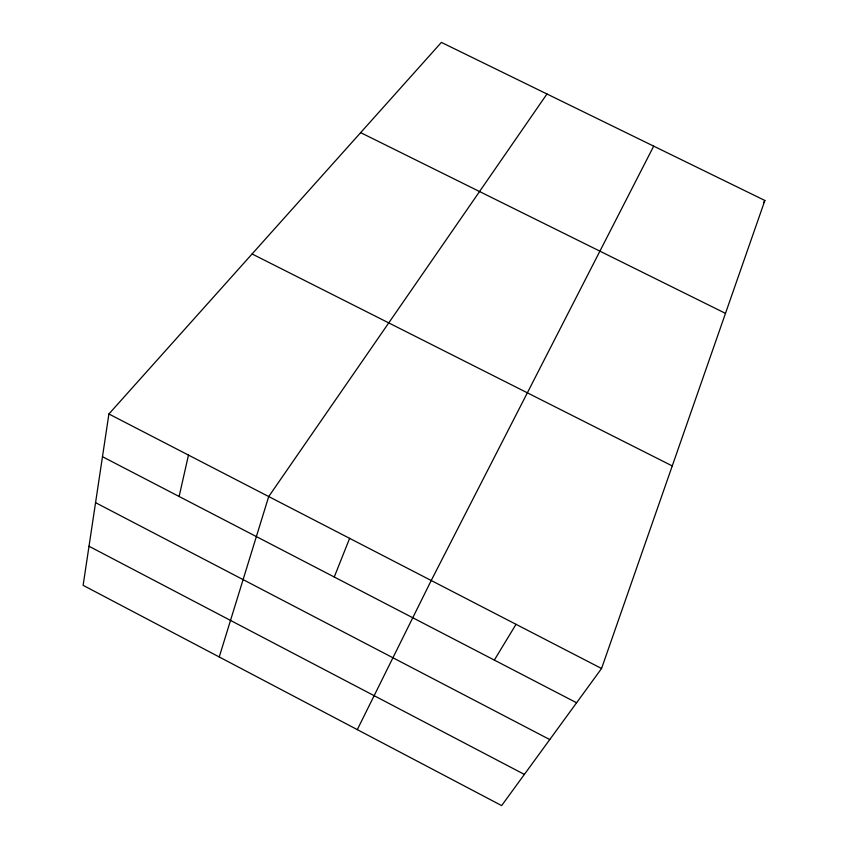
<?xml version="1.0" encoding="UTF-8"?>
<svg xmlns="http://www.w3.org/2000/svg" width="848" height="848" viewBox="0 0 848 848"><rect width="100%" height="100%" fill="white"/><g stroke="black" fill="none" stroke-linecap="round" stroke-linejoin="round"><path stroke-width="1.27" d="M108.904 413.983L83.125 585.332L501.645 805.6L601.561 668.51L764.875 200.478L441.395 42.4L108.904 413.983L601.561 668.51M179.119 496.472L188.479 455.1M219.24 656.967L268.721 496.546L546.971 93.99M334.25 577L349.63 538.353M357.305 729.63L431.229 580.509L653.691 146.142M763.518 202.736L764.875 200.478M494.331 660.083L516.029 624.319M360.654 132.638L725.485 313.368M252.089 253.965L672.252 465.923M102.47 456.701L576.587 702.78M95.559 502.652L549.769 739.573M88.998 546.25L524.371 774.415"/></g></svg>
